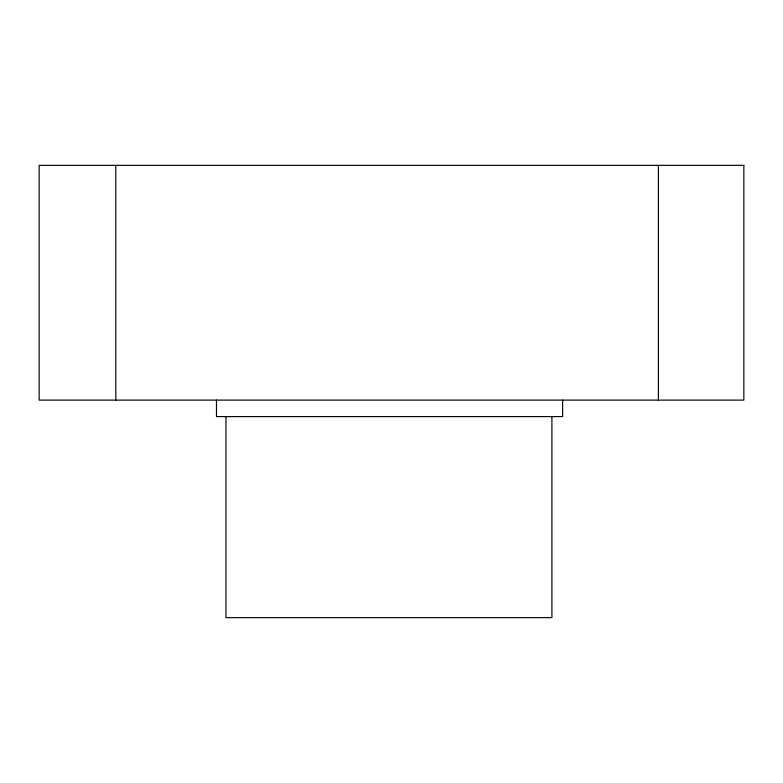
<?xml version="1.0" encoding="UTF-8"?>
<svg xmlns="http://www.w3.org/2000/svg" width="783" height="783" viewBox="0 0 783 783"><rect width="100%" height="100%" fill="white"/><g stroke="black" fill="none" stroke-linecap="round" stroke-linejoin="round"><path stroke-width="1.17" d="M658.395 165.36L658.395 400.113M562.625 400.113L562.625 416.595L216.47 416.595L216.47 400.113M551.907 416.595L551.907 617.64L225.964 617.64L225.964 416.595M115.806 165.36L115.806 400.113M743.85 165.36L39.15 165.36L39.15 400.113L743.85 400.113L743.85 165.36"/></g></svg>
